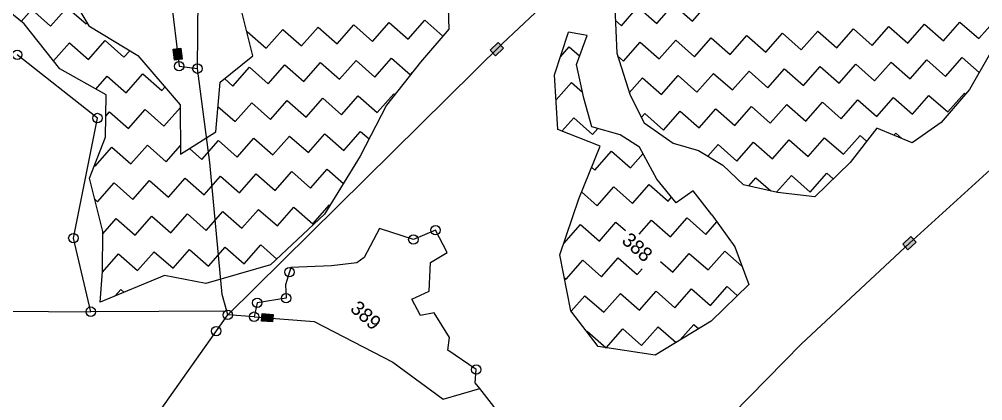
# Model space of a CAD drawing. Header units: metres. Extents: x 316400 to 324250, y 1868140 to 1873603.
# Drawn here: x 321468 to 322120, y 1869037 to 1869295 of the extents above; entities that cross this region are included whole.
import ezdxf

# ---------------------------------------------------------------- set-up
doc = ezdxf.new("R2010")
doc.units = ezdxf.units.M
for name, color, linetype in [('POLY_HATCH', 12, 'Continuous'), ('POLY_PARCEL', 6, 'Continuous'), ('TEXT_PARCEL', 7, 'Continuous')]:
    doc.layers.add(name, color=color, linetype=linetype)
doc.styles.add('TEXT_MAP', font='')
doc.styles.get('TEXT_MAP').set_extended_font_data('Kruti Dev 050')

msp = doc.modelspace()

# ---------------------------------------------------------------- hatches: boundary and pattern name
for points in [[(321795.36, 1869275), (321791.8, 1869278.75), (321786.39, 1869273.6), (321789.95, 1869269.86)], [(321577.14, 1869275.01), (321572.02, 1869274.39), (321572.92, 1869266.98), (321578.04, 1869267.6)], [(322074.47, 1869143.8), (322070.99, 1869147.61), (322065.48, 1869142.57), (322068.96, 1869138.76)], [(321639.17, 1869089.93), (321639.57, 1869095.07), (321632.13, 1869095.66), (321631.73, 1869090.51)]]:
    msp.add_hatch(color=256).paths.add_polyline_path(points)

# ---------------------------------------------------------------- linework, layer by layer
for points in [[(321786.39, 1869273.6), (321791.8, 1869278.75), (321795.36, 1869275), (321789.95, 1869269.86)], [(321572.92, 1869266.98), (321572.02, 1869274.39), (321577.14, 1869275.01), (321578.04, 1869267.6)], [(322065.48, 1869142.57), (322070.99, 1869147.61), (322074.47, 1869143.8), (322068.96, 1869138.76)], [(321632.13, 1869095.66), (321639.57, 1869095.07), (321639.17, 1869089.93), (321631.73, 1869090.51)]]:
    msp.add_lwpolyline(points, close=True)
for centre in [(321466.55, 1869270.53), (321576.02, 1869262.85), (321588.37, 1869261.19), (321520.77, 1869227.79), (321749.5, 1869151.99), (321504.5, 1869146.65), (321734.46, 1869145.66), (321650.66, 1869123.64), (321648.37, 1869105.98), (321628.88, 1869102.89), (321516.3, 1869096.9), (321608.92, 1869094.71), (321626.74, 1869093.49), (321601.15, 1869083.73), (321776.98, 1869057.77)]:
    msp.add_circle(centre, 3.19)
at = {"layer": 'POLY_HATCH'}
for p, q in [((321492.45, 1869328), (321514.93, 1869290.11)), ((321471.26, 1869291.36), (321441.64, 1869315.44)), ((321757.81, 1869310.51), (321758.46, 1869287.82)), ((321625.89, 1869269.83), (321617.6, 1869303.27)), ((321495.4, 1869261.06), (321471.26, 1869291.36)), ((321514.93, 1869290.11), (321548.05, 1869270)), ((321758.46, 1869287.82), (321739.29, 1869265.48)), ((321829.97, 1869257.03), (321839.4, 1869285.93)), ((321548.05, 1869270), (321576.65, 1869236.77)), ((321603.75, 1869252.12), (321625.89, 1869269.83)), ((322124.81, 1869271.88), (322110.61, 1869247.19)), ((321739.29, 1869265.48), (321716.28, 1869236.49)), ((321526.74, 1869243.52), (321495.4, 1869261.06)), ((321832.07, 1869219.99), (321829.97, 1869257.03)), ((321600.82, 1869218.51), (321603.75, 1869252.12)), ((322110.61, 1869247.19), (322091.45, 1869224.85)), ((321526.17, 1869214.87), (321526.74, 1869243.52)), ((321576.65, 1869236.77), (321576.92, 1869203.36)), ((321716.28, 1869236.49), (321698.43, 1869201.93)), ((322091.45, 1869224.85), (322071.74, 1869211.04)), ((321576.92, 1869203.36), (321600.82, 1869218.51)), ((321860.87, 1869208.7), (321832.07, 1869219.99)), ((322047.83, 1869221.03), (322029.8, 1869197.69)), ((322071.74, 1869211.04), (322047.83, 1869221.03)), ((321515.37, 1869187.17), (321526.17, 1869214.87)), ((321846.29, 1869173.28), (321860.87, 1869208.7)), ((321698.43, 1869201.93), (321674.46, 1869162.71)), ((322029.8, 1869197.69), (322005.88, 1869174.52)), ((321524.36, 1869151.1), (321515.37, 1869187.17)), ((321980.81, 1869177.49), (321957.75, 1869182.72)), ((321833.47, 1869135.3), (321846.29, 1869173.28)), ((322005.88, 1869174.52), (321980.81, 1869177.49)), ((321674.46, 1869162.71), (321637.86, 1869128.58)), ((321936.31, 1869162.38), (321951.88, 1869140.63)), ((321524.22, 1869124.08), (321524.36, 1869151.1)), ((321951.88, 1869140.63), (321961.26, 1869115.28)), ((321840.97, 1869097.53), (321833.47, 1869135.3)), ((321637.86, 1869128.58), (321594.01, 1869115.92)), ((321522.6, 1869103.39), (321524.22, 1869124.08)), ((321566.11, 1869121.38), (321522.6, 1869103.39)), ((321594.01, 1869115.92), (321566.11, 1869121.38)), ((321961.26, 1869115.28), (321935.84, 1869090.41)), ((321859.37, 1869073.28), (321840.97, 1869097.53)), ((321935.84, 1869090.41), (321897.99, 1869067.43)), ((321897.99, 1869067.43), (321859.37, 1869073.28))]:
    msp.add_line(p, q, dxfattribs=at)
at = {"layer": 'POLY_HATCH', "linetype": 'Continuous', "ltscale": 10}
for p, q in [((321489.13, 1869289.83), (321500.38, 1869302.61)), ((321500.38, 1869302.61), (321513.15, 1869291.36)), ((321875.11, 1869290.22), (321886.36, 1869303)), ((321886.36, 1869303), (321899.14, 1869291.75)), ((321899.14, 1869291.75), (321910.39, 1869304.53)), ((321910.39, 1869304.53), (321923.17, 1869293.28)), ((321923.17, 1869293.28), (321934.42, 1869306.05)), ((321469.24, 1869293.01), (321476.35, 1869301.08)), ((321476.35, 1869301.08), (321489.13, 1869289.83)), ((321513.15, 1869291.36), (321513.78, 1869292.06)), ((321658.85, 1869276.49), (321670.1, 1869289.26)), ((321670.1, 1869289.26), (321682.88, 1869278.01)), ((321682.88, 1869278.01), (321694.13, 1869290.79)), ((321694.13, 1869290.79), (321706.91, 1869279.54)), ((321706.91, 1869279.54), (321718.16, 1869292.32)), ((321718.16, 1869292.32), (321730.94, 1869281.07)), ((321730.94, 1869281.07), (321742.19, 1869293.84)), ((321742.19, 1869293.84), (321754.4, 1869283.09)), ((321870.98, 1869293.86), (321875.11, 1869290.22)), ((322044.84, 1869276.88), (322056.09, 1869289.66)), ((322056.09, 1869289.66), (322068.86, 1869278.41)), ((322068.86, 1869278.41), (322080.12, 1869291.18)), ((322080.12, 1869291.18), (322092.89, 1869279.93)), ((322092.89, 1869279.93), (322104.14, 1869292.71)), ((322104.14, 1869292.71), (322116.92, 1869281.46)), ((322116.92, 1869281.46), (322128.17, 1869294.24)), ((321621.87, 1869286.01), (321622.05, 1869286.21)), ((321622.05, 1869286.21), (321634.82, 1869274.96)), ((321634.82, 1869274.96), (321646.08, 1869287.74)), ((321646.08, 1869287.74), (321658.85, 1869276.49)), ((321948.72, 1869270.77), (321959.97, 1869283.55)), ((321959.97, 1869283.55), (321972.75, 1869272.3)), ((321972.75, 1869272.3), (321984, 1869285.08)), ((321984, 1869285.08), (321996.78, 1869273.83)), ((321996.78, 1869273.83), (322008.03, 1869286.61)), ((322008.03, 1869286.61), (322020.81, 1869275.35)), ((322020.81, 1869275.35), (322032.06, 1869288.13)), ((322032.06, 1869288.13), (322044.84, 1869276.88)), ((321491.16, 1869266.38), (321501.9, 1869278.58)), ((321501.9, 1869278.58), (321514.68, 1869267.33)), ((321514.68, 1869267.33), (321525.93, 1869280.1)), ((321525.93, 1869280.1), (321538.71, 1869268.85)), ((321876.64, 1869266.2), (321887.89, 1869278.97)), ((321887.89, 1869278.97), (321900.66, 1869267.72)), ((321900.66, 1869267.72), (321911.92, 1869280.5)), ((321911.92, 1869280.5), (321924.69, 1869269.25)), ((321924.69, 1869269.25), (321935.94, 1869282.03)), ((321935.94, 1869282.03), (321948.72, 1869270.77)), ((321538.71, 1869268.85), (321542.62, 1869273.3)), ((321833.95, 1869269.25), (321839.83, 1869275.92)), ((321839.83, 1869275.92), (321846.86, 1869269.73)), ((321872.56, 1869269.79), (321876.64, 1869266.2)), ((321636.35, 1869250.93), (321647.6, 1869263.71)), ((321647.6, 1869263.71), (321660.38, 1869252.46)), ((321660.38, 1869252.46), (321671.63, 1869265.23)), ((321671.63, 1869265.23), (321684.41, 1869253.98)), ((321684.41, 1869253.98), (321695.66, 1869266.76)), ((321695.66, 1869266.76), (321708.44, 1869255.51)), ((321708.44, 1869255.51), (321719.69, 1869268.29)), ((321719.69, 1869268.29), (321732.46, 1869257.04)), ((322022.33, 1869251.33), (322033.59, 1869264.1)), ((322033.59, 1869264.1), (322046.36, 1869252.85)), ((322046.36, 1869252.85), (322057.61, 1869265.63)), ((322057.61, 1869265.63), (322070.39, 1869254.38)), ((322070.39, 1869254.38), (322081.64, 1869267.16)), ((322081.64, 1869267.16), (322094.42, 1869255.9)), ((322094.42, 1869255.9), (322105.67, 1869268.68)), ((322105.67, 1869268.68), (322117.16, 1869258.57)), ((321540.24, 1869244.83), (321551.49, 1869257.6)), ((321551.49, 1869257.6), (321564.26, 1869246.35)), ((321612.32, 1869249.4), (321623.57, 1869262.18)), ((321623.57, 1869262.18), (321636.35, 1869250.93)), ((321732.46, 1869257.04), (321733.73, 1869258.48)), ((321926.22, 1869245.22), (321937.47, 1869258)), ((321937.47, 1869258), (321950.25, 1869246.75)), ((321950.25, 1869246.75), (321961.5, 1869259.52)), ((321961.5, 1869259.52), (321974.28, 1869248.27)), ((321974.28, 1869248.27), (321985.53, 1869261.05)), ((321985.53, 1869261.05), (321998.31, 1869249.8)), ((321998.31, 1869249.8), (322009.56, 1869262.58)), ((322009.56, 1869262.58), (322022.33, 1869251.33)), ((321519.81, 1869247.39), (321527.46, 1869256.08)), ((321527.46, 1869256.08), (321540.24, 1869244.83)), ((321606.63, 1869254.42), (321612.32, 1869249.4)), ((321830.93, 1869240.05), (321841.36, 1869251.89)), ((321841.36, 1869251.89), (321848.91, 1869245.24)), ((321880.51, 1869244.84), (321889.41, 1869254.94)), ((321889.41, 1869254.94), (321902.19, 1869243.69)), ((321902.19, 1869243.69), (321913.44, 1869256.47)), ((321913.44, 1869256.47), (321926.22, 1869245.22)), ((321564.26, 1869246.35), (321566.36, 1869248.73)), ((321709.96, 1869231.48), (321721.21, 1869244.26)), ((321721.21, 1869244.26), (321721.94, 1869243.62)), ((322095.95, 1869231.88), (322107.2, 1869244.65)), ((322107.2, 1869244.65), (322107.91, 1869244.03)), ((321613.85, 1869225.38), (321625.1, 1869238.15)), ((321625.1, 1869238.15), (321637.88, 1869226.9)), ((321637.88, 1869226.9), (321649.13, 1869239.68)), ((321649.13, 1869239.68), (321661.91, 1869228.43)), ((321661.91, 1869228.43), (321673.16, 1869241.21)), ((321673.16, 1869241.21), (321685.93, 1869229.96)), ((321685.93, 1869229.96), (321697.19, 1869242.73)), ((321697.19, 1869242.73), (321709.96, 1869231.48)), ((321975.8, 1869224.24), (321987.05, 1869237.02)), ((321987.05, 1869237.02), (321999.83, 1869225.77)), ((321999.83, 1869225.77), (322011.08, 1869238.55)), ((322011.08, 1869238.55), (322023.86, 1869227.3)), ((322023.86, 1869227.3), (322035.11, 1869240.07)), ((322035.11, 1869240.07), (322047.89, 1869228.82)), ((322047.89, 1869228.82), (322059.14, 1869241.6)), ((322059.14, 1869241.6), (322071.92, 1869230.35)), ((322071.92, 1869230.35), (322083.17, 1869243.13)), ((322083.17, 1869243.13), (322095.95, 1869231.88)), ((321526.45, 1869229.17), (321528.99, 1869232.05)), ((321528.99, 1869232.05), (321541.76, 1869220.8)), ((321541.76, 1869220.8), (321553.01, 1869233.57)), ((321553.01, 1869233.57), (321565.79, 1869222.32)), ((321565.79, 1869222.32), (321576.67, 1869234.67)), ((321602.31, 1869235.54), (321613.85, 1869225.38)), ((321888.7, 1869228.37), (321890.94, 1869230.92)), ((321890.94, 1869230.92), (321903.72, 1869219.66)), ((321903.72, 1869219.66), (321914.97, 1869232.44)), ((321914.97, 1869232.44), (321927.75, 1869221.19)), ((321927.75, 1869221.19), (321939, 1869233.97)), ((321939, 1869233.97), (321951.78, 1869222.72)), ((321951.78, 1869222.72), (321963.03, 1869235.5)), ((321963.03, 1869235.5), (321975.8, 1869224.24)), ((321834.95, 1869218.86), (321842.88, 1869227.86)), ((321842.88, 1869227.86), (321855.66, 1869216.61)), ((321687.46, 1869205.93), (321698.71, 1869218.7)), ((321698.71, 1869218.7), (321704.47, 1869213.63)), ((321855.66, 1869216.61), (321859.21, 1869220.64)), ((322059.44, 1869216.18), (322060.67, 1869217.57)), ((322060.67, 1869217.57), (322064.79, 1869213.94)), ((321591.35, 1869199.82), (321602.6, 1869212.6)), ((321602.6, 1869212.6), (321615.37, 1869201.35)), ((321615.37, 1869201.35), (321626.63, 1869214.12)), ((321626.63, 1869214.12), (321639.4, 1869202.87)), ((321639.4, 1869202.87), (321650.65, 1869215.65)), ((321650.65, 1869215.65), (321663.43, 1869204.4)), ((321663.43, 1869204.4), (321674.68, 1869217.18)), ((321674.68, 1869217.18), (321687.46, 1869205.93)), ((321953.3, 1869198.69), (321964.55, 1869211.47)), ((321964.55, 1869211.47), (321977.33, 1869200.22)), ((321977.33, 1869200.22), (321988.58, 1869212.99)), ((321988.58, 1869212.99), (322001.36, 1869201.74)), ((322001.36, 1869201.74), (322012.61, 1869214.52)), ((322012.61, 1869214.52), (322025.39, 1869203.27)), ((322025.39, 1869203.27), (322036.64, 1869216.05)), ((322036.64, 1869216.05), (322041.01, 1869212.2)), ((321519.26, 1869195.24), (321530.51, 1869208.02)), ((321530.51, 1869208.02), (321543.29, 1869196.77)), ((321543.29, 1869196.77), (321554.54, 1869209.55)), ((321554.54, 1869209.55), (321567.32, 1869198.29)), ((321567.32, 1869198.29), (321576.87, 1869209.14)), ((321582.97, 1869207.2), (321591.35, 1869199.82)), ((321857.19, 1869192.58), (321868.44, 1869205.36)), ((321868.44, 1869205.36), (321881.22, 1869194.11)), ((321933.61, 1869202.09), (321940.52, 1869209.94)), ((321940.52, 1869209.94), (321953.3, 1869198.69)), ((321881.22, 1869194.11), (321889.78, 1869203.84)), ((321518.71, 1869195.73), (321519.26, 1869195.24)), ((321640.93, 1869178.85), (321652.18, 1869191.62)), ((321652.18, 1869191.62), (321664.96, 1869180.37)), ((321664.96, 1869180.37), (321676.21, 1869193.15)), ((321676.21, 1869193.15), (321687.17, 1869183.5)), ((321855.02, 1869194.49), (321857.19, 1869192.58)), ((321544.82, 1869172.74), (321556.07, 1869185.52)), ((321556.07, 1869185.52), (321568.84, 1869174.27)), ((321568.84, 1869174.27), (321580.1, 1869187.04)), ((321580.1, 1869187.04), (321592.87, 1869175.79)), ((321592.87, 1869175.79), (321604.12, 1869188.57)), ((321604.12, 1869188.57), (321616.9, 1869177.32)), ((321616.9, 1869177.32), (321628.15, 1869190.1)), ((321628.15, 1869190.1), (321640.93, 1869178.85)), ((321961.23, 1869181.93), (321966.08, 1869187.44)), ((321966.08, 1869187.44), (321976.19, 1869178.54)), ((321980.14, 1869177.64), (321990.11, 1869188.96)), ((321990.11, 1869188.96), (322002.89, 1869177.71)), ((322002.89, 1869177.71), (322014.14, 1869190.49)), ((322014.14, 1869190.49), (322018.44, 1869186.7)), ((321520.79, 1869171.21), (321532.04, 1869183.99)), ((321532.04, 1869183.99), (321544.82, 1869172.74)), ((321858.71, 1869168.55), (321869.96, 1869181.33)), ((321869.96, 1869181.33), (321882.74, 1869170.08)), ((321882.74, 1869170.08), (321893.99, 1869182.86)), ((321893.99, 1869182.86), (321906.77, 1869171.61)), ((321518.94, 1869172.84), (321520.79, 1869171.21)), ((321848.17, 1869177.84), (321858.71, 1869168.55)), ((321906.77, 1869171.61), (321909.12, 1869174.27)), ((321618.43, 1869153.29), (321629.68, 1869166.07)), ((321629.68, 1869166.07), (321642.46, 1869154.82)), ((321642.46, 1869154.82), (321653.71, 1869167.59)), ((321653.71, 1869167.59), (321666.49, 1869156.34)), ((321666.49, 1869156.34), (321677.74, 1869169.12)), ((321677.74, 1869169.12), (321678.15, 1869168.75)), ((321524.35, 1869149.5), (321533.56, 1869159.96)), ((321533.56, 1869159.96), (321546.34, 1869148.71)), ((321546.34, 1869148.71), (321557.59, 1869161.49)), ((321557.59, 1869161.49), (321570.37, 1869150.24)), ((321570.37, 1869150.24), (321581.62, 1869163.01)), ((321581.62, 1869163.01), (321594.4, 1869151.76)), ((321594.4, 1869151.76), (321605.65, 1869164.54)), ((321605.65, 1869164.54), (321618.43, 1869153.29)), ((321887.08, 1869149.25), (321895.52, 1869158.83)), ((321895.52, 1869158.83), (321908.3, 1869147.58)), ((321908.3, 1869147.58), (321919.55, 1869160.36)), ((321919.55, 1869160.36), (321932.33, 1869149.11)), ((321836.21, 1869143), (321847.46, 1869155.78)), ((321847.46, 1869155.78), (321860.24, 1869144.53)), ((321860.24, 1869144.53), (321871.49, 1869157.3)), ((321871.49, 1869157.3), (321877.88, 1869151.68)), ((321932.33, 1869149.11), (321939.77, 1869157.56)), ((321595.93, 1869127.74), (321607.18, 1869140.51)), ((321607.18, 1869140.51), (321619.95, 1869129.26)), ((321619.95, 1869129.26), (321631.21, 1869142.04)), ((321631.21, 1869142.04), (321642.05, 1869132.49)), ((321836.1, 1869143.09), (321836.21, 1869143)), ((321524.18, 1869123.54), (321535.09, 1869135.93)), ((321535.09, 1869135.93), (321547.87, 1869124.68)), ((321547.87, 1869124.68), (321559.12, 1869137.46)), ((321559.12, 1869137.46), (321571.9, 1869126.21)), ((321571.9, 1869126.21), (321583.15, 1869138.99)), ((321583.15, 1869138.99), (321595.93, 1869127.74)), ((321861.77, 1869120.5), (321873.02, 1869133.28)), ((321873.02, 1869133.28), (321885.8, 1869122.02)), ((321909.82, 1869123.55), (321921.07, 1869136.33)), ((321921.07, 1869136.33), (321933.85, 1869125.08)), ((321933.85, 1869125.08), (321945.1, 1869137.85)), ((321945.1, 1869137.85), (321956.68, 1869127.66)), ((321837.74, 1869118.97), (321848.99, 1869131.75)), ((321848.99, 1869131.75), (321861.77, 1869120.5)), ((321901.55, 1869130.83), (321909.82, 1869123.55)), ((321836.5, 1869120.06), (321837.74, 1869118.97)), ((321885.8, 1869122.02), (321889.27, 1869125.97)), ((321935.38, 1869101.05), (321946.63, 1869113.83)), ((321946.63, 1869113.83), (321953.55, 1869107.74)), ((321532.85, 1869107.63), (321536.62, 1869111.9)), ((321536.62, 1869111.9), (321538.72, 1869110.05)), ((321841.24, 1869097.18), (321850.52, 1869107.72)), ((321850.52, 1869107.72), (321863.29, 1869096.47)), ((321863.29, 1869096.47), (321874.54, 1869109.25)), ((321874.54, 1869109.25), (321887.32, 1869098)), ((321887.32, 1869098), (321898.57, 1869110.77)), ((321898.57, 1869110.77), (321911.35, 1869099.52)), ((321911.35, 1869099.52), (321922.6, 1869112.3)), ((321922.6, 1869112.3), (321935.38, 1869101.05)), ((321914.72, 1869077.59), (321924.13, 1869088.27)), ((321924.13, 1869088.27), (321927.47, 1869085.33)), ((321851.74, 1869083.34), (321852.04, 1869083.69)), ((321852.04, 1869083.69), (321864.79, 1869072.46)), ((321864.83, 1869072.46), (321876.07, 1869085.22)), ((321876.07, 1869085.22), (321888.85, 1869073.97)), ((321888.85, 1869073.97), (321900.1, 1869086.74)), ((321900.1, 1869086.74), (321912.22, 1869076.07))]:
    msp.add_line(p, q, dxfattribs=at)
at = {"layer": 'POLY_HATCH', "ltscale": 10}
for p, q in [((321870.61, 1869302.29), (321871.96, 1869271.64)), ((321851.91, 1869283.63), (321839.4, 1869285.93)), ((321844.73, 1869263.89), (321851.91, 1869283.63)), ((321871.96, 1869271.64), (321881.01, 1869243.29)), ((321849.79, 1869241.31), (321844.73, 1869263.89)), ((321855.26, 1869221.77), (321849.79, 1869241.31)), ((321881.01, 1869243.29), (321890.64, 1869224.61)), ((321890.64, 1869224.61), (321910.2, 1869210.78)), ((321874.29, 1869216.34), (321855.26, 1869221.77)), ((321887.47, 1869208.14), (321874.29, 1869216.34)), ((321899.09, 1869186.57), (321887.47, 1869208.14)), ((321910.2, 1869210.78), (321927.39, 1869205.84)), ((321927.39, 1869205.84), (321943.69, 1869196.02)), ((321943.69, 1869196.02), (321957.75, 1869182.72)), ((321912.17, 1869170.52), (321899.09, 1869186.57)), ((321923.72, 1869178.49), (321912.17, 1869170.52)), ((321936.31, 1869162.38), (321923.72, 1869178.49))]:
    msp.add_line(p, q, dxfattribs=at)
at = {"layer": 'POLY_PARCEL'}
for p, q in [((321794.71, 1869278.09), (322000.61, 1869472.66)), ((321588.37, 1869261.19), (321588.95, 1869323.63)), ((321570.05, 1869311.82), (321576.02, 1869262.85)), ((321608.92, 1869094.71), (321794.71, 1869278.09)), ((321520.77, 1869227.79), (321466.55, 1869270.53)), ((321576.02, 1869262.85), (321588.37, 1869261.19)), ((321596.74, 1869197.74), (321588.37, 1869261.19)), ((321504.5, 1869146.65), (321520.77, 1869227.79)), ((322069.98, 1869143.18), (322132.05, 1869199.48)), ((321605.11, 1869108.61), (321596.74, 1869197.74)), ((321711.65, 1869153.13), (321701.16, 1869133.49)), ((321734.46, 1869145.66), (321711.65, 1869153.13)), ((321516.3, 1869096.9), (321504.5, 1869146.65)), ((321749.5, 1869151.99), (321734.46, 1869145.66)), ((321757.27, 1869136.86), (321749.5, 1869151.99)), ((321996.9, 1869075.2), (322069.98, 1869143.18)), ((321701.16, 1869133.49), (321696.28, 1869129.83)), ((321746.14, 1869130.06), (321757.27, 1869136.86)), ((321651.63, 1869126.66), (321647.88, 1869115.04)), ((321679.18, 1869127.96), (321651.63, 1869126.66)), ((321696.28, 1869129.83), (321679.18, 1869127.96)), ((321745.17, 1869110.67), (321746.14, 1869130.06)), ((321647.88, 1869115.04), (321648.37, 1869105.98)), ((321608.24, 1869097.17), (321605.11, 1869108.61)), ((321733.42, 1869105.43), (321745.17, 1869110.67)), ((321628.88, 1869102.89), (321626.74, 1869093.49)), ((321648.37, 1869105.98), (321628.88, 1869102.89)), ((321739.34, 1869094.24), (321733.42, 1869105.43)), ((321459, 1869097.33), (321516.3, 1869096.9)), ((321505.34, 1868948.28), (321608.92, 1869094.71)), ((321608.24, 1869097.17), (321516.3, 1869096.9)), ((321608.92, 1869094.71), (321608.24, 1869097.17)), ((321626.74, 1869093.49), (321608.92, 1869094.71)), ((321748.49, 1869096.14), (321739.34, 1869094.24)), ((321758.83, 1869079.4), (321748.49, 1869096.14)), ((321626.74, 1869093.49), (321667.29, 1869090.31)), ((321667.29, 1869090.31), (321720.52, 1869062.68)), ((321757.87, 1869070.95), (321758.83, 1869079.4)), ((321950.06, 1869027.37), (321996.9, 1869075.2)), ((321776.98, 1869057.77), (321757.87, 1869070.95)), ((321720.52, 1869062.68), (321754.52, 1869037.73)), ((321776.23, 1869048.81), (321776.98, 1869057.77)), ((321779.32, 1869044.87), (321776.23, 1869048.81)), ((321754.52, 1869037.73), (321779.32, 1869044.87)), ((321802.38, 1869015.5), (321779.32, 1869044.87))]:
    msp.add_line(p, q, dxfattribs=at)

# ---------------------------------------------------------------- texts
at = {"layer": 'TEXT_PARCEL', "style": 'TEXT_MAP'}
for s, p in [('388', (321874.69, 1869144.02)), ('389', (321691.08, 1869097.98))]:
    msp.add_text(s, height=9.652, rotation=318.63491, dxfattribs=at).set_placement(p)

doc.saveas('drawing.dxf')
